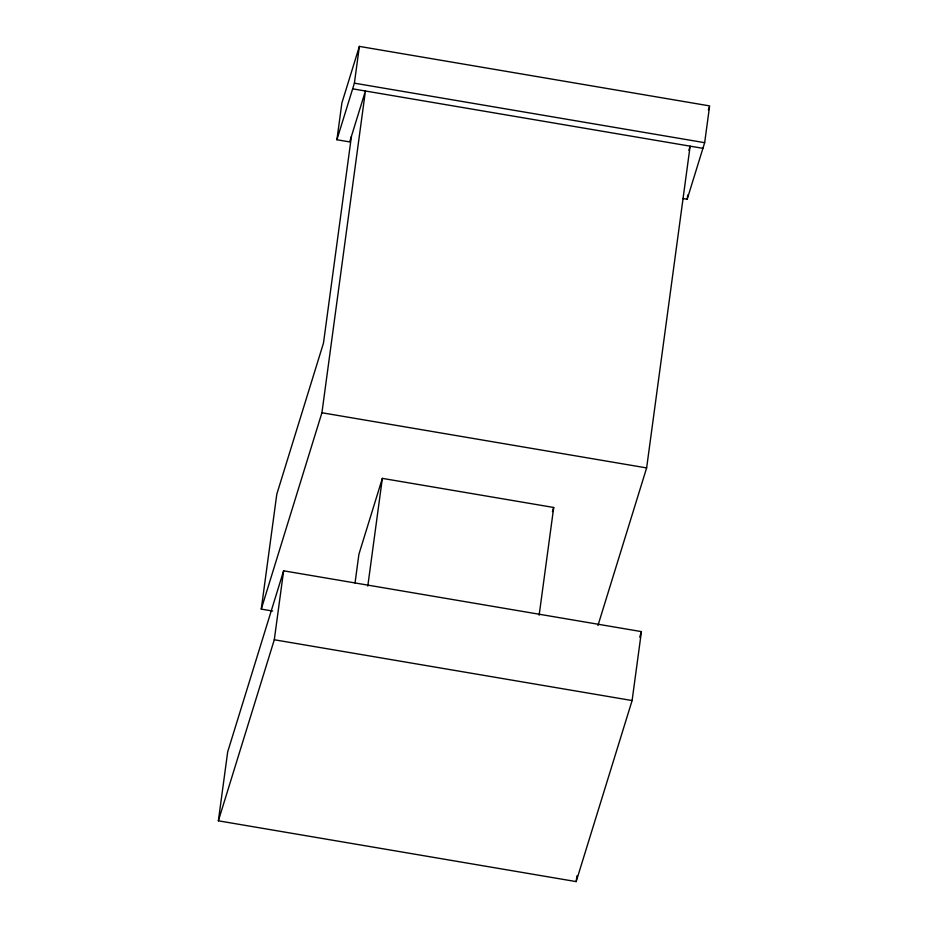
<?xml version="1.0" encoding="UTF-8"?>
<svg xmlns="http://www.w3.org/2000/svg" width="928" height="928" viewBox="0 0 928 928"><rect width="100%" height="100%" fill="white"/><g stroke="black" fill="none" stroke-linecap="round" stroke-linejoin="round"><path stroke-width="1.39" d="M218.37 820.816L227.685 751.866L283.62 570.813L641.434 631.608L632.107 700.547L576.172 881.6L218.37 820.816L274.294 639.763L283.62 570.813M272.658 611.042L261.267 609.104L276.799 494.195L323.478 343.105L351.445 136.265M261.267 609.104L321.923 412.751L365.423 91.002L349.694 141.926L336.91 139.745L341.887 102.973L359.368 46.4L709.63 105.908L704.665 142.68L687.184 199.253L682.927 198.534M336.91 139.745L354.392 83.172L359.368 46.4M355.03 582.97L358.916 554.236L382.348 478.372L553.714 507.477L539.145 615.206M367.79 586.102L382.348 478.372M576.172 881.6L576.949 875.858M597.934 625.553L646.63 467.921L690.13 146.16M687.184 199.253L687.752 195.008M552.438 511.618L553.714 507.477M688.866 150.278L689.713 147.54M708.354 110.049L709.212 107.288M639.728 637.13L641.434 631.608M354.392 83.172L704.665 142.68M352.652 88.833L702.914 148.329M321.923 412.751L646.63 467.921M274.294 639.763L632.107 700.547"/></g></svg>
